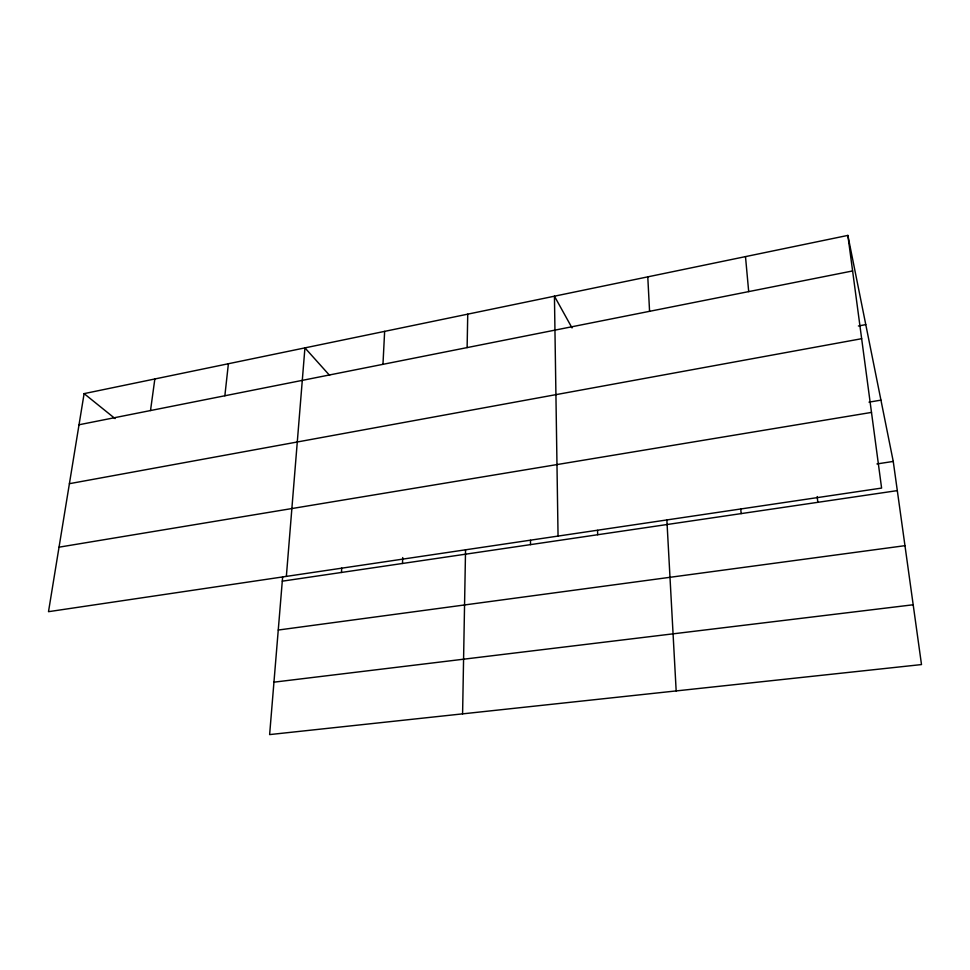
<?xml version="1.0" encoding="UTF-8"?>
<svg xmlns="http://www.w3.org/2000/svg" width="970" height="970" viewBox="0 0 970 970"><rect width="100%" height="100%" fill="white"/><g stroke="black" fill="none" stroke-linecap="round" stroke-linejoin="round"><path stroke-width="1.45" d="M462.593 713.871L465.551 549.711M467.116 347.599L467.746 314.147M402.489 563.473L402.72 557.556M382.968 364.332L384.641 331.364M341.452 572.47L341.731 568.08M286.356 576.386L304.932 347.878L329.606 375.378M282.646 576.847L269.624 734.593L921.5 664.571L893.249 461.429L847.865 235.407L84.111 393.626L48.5 611.682L881.597 488.08L847.865 235.407M224.858 395.772L228.387 363.738M150.508 410.553L154.848 378.967M79.031 424.763L852.618 270.945M858.389 325.993L865.773 324.611M69.403 483.69L861.651 338.7M868.999 402.15L880.942 400.137M59.037 547.177L871.496 412.408M876.941 463.939L893.249 461.429M282.294 581.175L897.311 490.614M278.257 630.039L904.962 545.673M273.952 682.165L913.182 604.771M84.111 393.626L115.066 418.579M572.045 327.933L554.44 296.189L558.053 536.083M817.189 496.555L817.819 502.314M745.494 256.613L748.694 291.618M740.777 509.129L741.141 513.615M666.875 520.09L676.175 690.931M647.778 276.85L649.573 311.321M597.544 530.372L597.678 534.737M530.481 540.314L530.493 544.631"/></g></svg>
